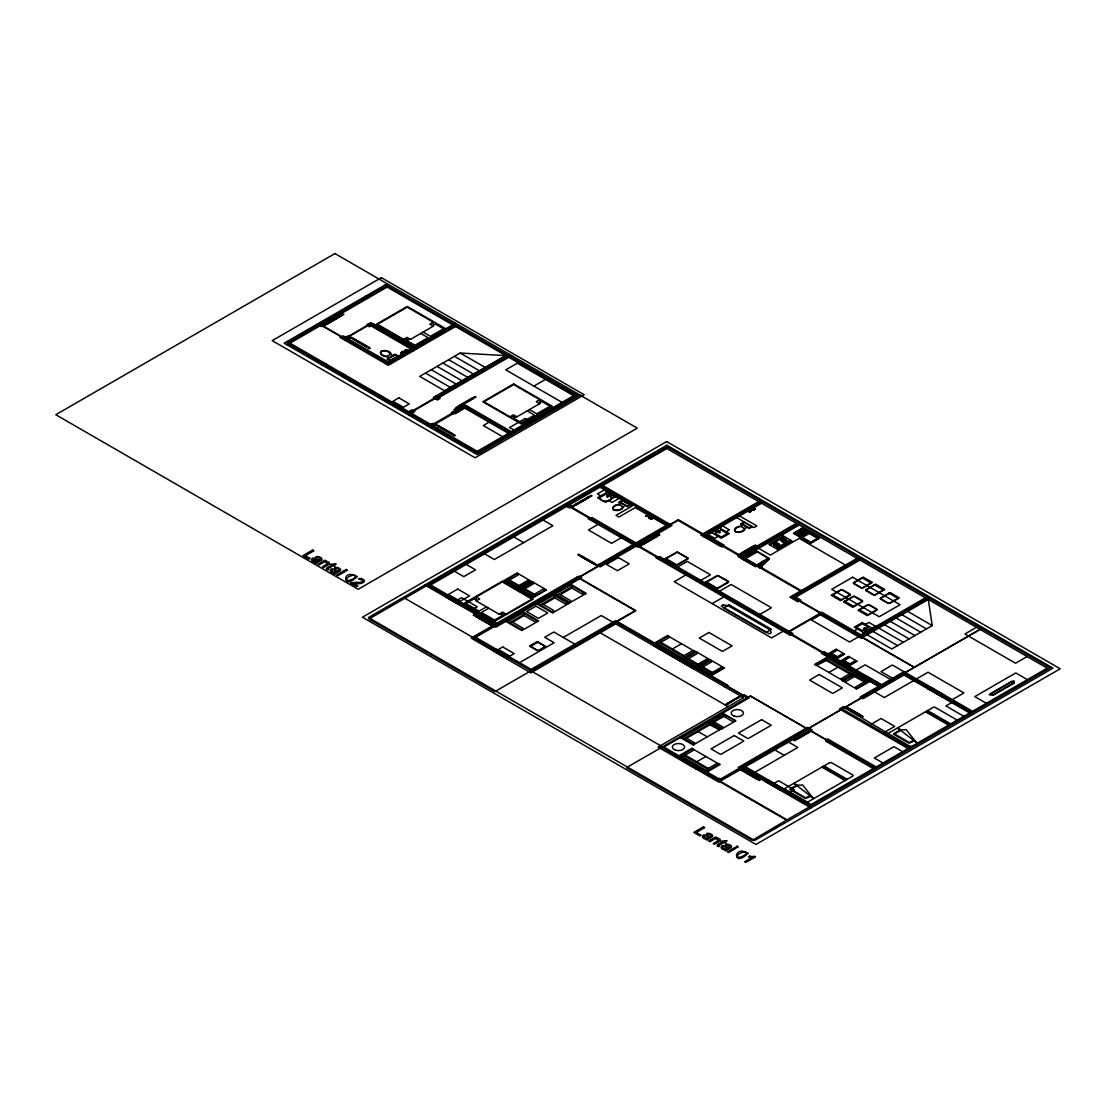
<?xml version="1.0" encoding="UTF-8"?>
<svg xmlns="http://www.w3.org/2000/svg" width="1116" height="1116" viewBox="0 0 1116 1116"><rect width="100%" height="100%" fill="white"/><g stroke="black" fill="none" stroke-linecap="round" stroke-linejoin="round"><path stroke-width="1.5" d="M783.976 539.837L785.218 540.339M718.411 532.444L720.085 532.583L719.053 531.941M865.207 628.392C862.473 626.536 871.722 632.228 865.165 628.615M776.889 544.022L777.866 544.594M783.711 541.344L785.218 540.702M607.076 496.425L610.48 495.044M346.392 578.841L347.955 577.349A23.199 13.392 0 0 1 349.587 576.372L352.879 575.172A2.372 1.367 0 0 1 355.474 576.777L353.911 578.269A23.924 13.811 0 0 1 352.279 579.246L349.141 580.418A2.455 1.423 0 0 1 346.253 578.827M737.244 855.623L738.792 854.131A23.199 13.392 0 0 1 740.424 853.154L743.716 851.954M775.425 544.51L777.029 543.966M782.665 540.325L784.032 539.753M533.085 582.189L532.248 581.785L519.149 589.36L533.322 597.534L546.491 589.75L533.448 596.572L520.823 589.276L533.085 582.189L545.766 589.485M710.083 659.835L709.246 659.444L697.054 666.489L684.429 659.193L696.621 651.87M722.429 728.664L710.167 721.396L722.791 714.101L735.862 720.866L722.666 713.138M814.499 664.522L827.653 656.933L855.791 673.185L842.692 681.025L855.651 674.148L868.276 681.444L856.084 688.767M790.016 789.082L796.433 785.259M791.411 789.082L797.033 785.72M893.609 733.742L900.012 729.92M895.004 733.742L900.612 730.38M719.764 532.597L716.36 531.328M863.798 628.224L864.579 628.824M608.15 496.69L608.471 496.494M782.609 540.855L783.474 541.148M624.932 505.269L623.37 507.082A6.752 3.892 0 0 1 614.023 510.235A2.218 1.283 0 0 1 613.214 509.761A6.752 3.892 0 0 1 618.669 504.376L621.793 503.469M746.716 527.045L745.153 528.845A6.752 3.892 0 0 1 735.807 531.997A2.218 1.283 0 0 1 734.984 531.523A6.752 3.892 0 0 1 740.438 526.138L743.577 525.231M716.416 530.909L717.435 530.909M599.794 497.583L605.946 494.123L611.763 497.359M715.133 533.225L720.95 529.988L727.102 533.448M727.088 533.755L721.299 536.977L715.161 533.532L721.215 530.03M762.925 561.362L757.638 566.384L759.382 567.249L768.617 558.963M856.516 627.011L862.333 623.788L868.485 627.234L862.403 630.721L856.516 627.304M868.485 627.527L862.445 630.721M321.631 559.841C323.71 556.996 313.959 555.196 316.177 557.651M763.804 560.818L758.029 566.356L759.522 567.109M328.202 568.574L332.833 565.854L334.953 566.007L333.754 565.31L336.195 563.901L331.717 564.138L330.796 564.668L331.661 565.17L327.644 567.486M719.053 845.356L723.684 842.636L725.791 842.789L724.605 842.106L727.046 840.697L722.554 840.92L721.633 841.45L722.498 841.952L718.481 844.268M669.307 637.417L659.849 642.9M693.608 750.231L684.22 755.658M841.073 678.779L850.532 673.311M403.992 351.498L404.913 351.498M404.843 351.889L404.048 351.875M648.759 517.029L649.679 517.029M649.665 517.392L648.842 517.419M751.138 509.859L752.045 509.859M752.031 510.207L751.207 510.249M749.031 510.584L750.357 511.574M751.459 509.315L753.509 507.989M553.187 612.642L538.554 603.854L553.703 595.107L568.337 603.561L569.383 603.226L553.466 593.893M388.173 358.878L395.036 354.944L397.324 355.99M397.324 356.325L390.321 360.329L388.145 359.296M620.329 501.823L622.616 500.777L629.55 504.767M629.48 505.143L627.262 506.148L620.329 502.158M742.112 523.585L744.4 522.539L751.333 526.529M751.333 526.864L749.045 527.91L742.21 523.976M609.336 495.239C605.639 497.583 613.87 493.914 608.122 496.592L607.606 496.215M688.112 558.823L675.808 565.924M728.65 582.231L716.346 589.332M387.168 283.729L284.203 343.184L477.271 454.644L580.236 395.204M347.257 308.783L368.113 296.744M287.091 344.844L390.056 285.403M327.49 323.696L341.008 315.995M336.725 318.604L324.909 325.426L319.985 322.51M341.301 338.162L344.202 336.488M345.486 337.227L347.857 336L369.396 348.708L370.331 348.164L363.37 344.16M345.486 340.575L351.331 337.199L363.146 344.021M373.86 324.198L369.396 326.765L366.383 325.3L370.958 322.524L416.7 348.931M353.186 339.334L354.107 338.804M321.561 364.751L324.449 363.077M325.035 364.751L326.193 364.081M366.62 347.09L367.541 346.56M342.403 374.781L343.561 374.111M403.574 339.348L407.047 337.339L410.521 339.348L433.301 326.193L433.301 322.175L407.242 307.137L377.515 324.296L403.574 339.348L410.521 339.348M433.301 322.175L429.827 324.184L433.301 326.193M342.403 376.79L345.304 375.115M408.972 339.348L406.852 340.575L414.957 345.249L428.084 337.674L420.76 333.433M433.301 325.3L435.421 324.072L443.526 328.76L430.399 336.334L423.076 332.094M350.284 381.337L353.186 379.663M403.155 351.512L401.913 351.652L403.155 351.512A5.733 3.306 0 0 0 404.215 352.251M353.758 381.337L354.916 380.668M404.299 352.21L402.709 353.019L401.788 352.363M405.317 351.512L406.81 350.647M404.592 352.377L403.56 353.172M405.708 351.735L407.2 350.87M385.425 363.635L455.495 323.18M458.397 324.854L388.326 365.309L339.975 337.325L342.975 335.86L391.214 363.635M371.14 391.367L372.298 390.698M371.14 393.376L374.027 391.702M377.919 397.282L380.821 395.622M381.393 397.282L382.551 396.612M460.183 353.047L419.714 376.413L444.545 390.753L505.911 355.627L460.183 353.047L485.265 367.443M398.775 407.312L399.933 406.642M398.775 409.321L401.662 407.647M405.819 413.394L411.985 409.823L414.873 411.497L408.707 415.068M508.784 353.939L433.301 397.519L437.584 400.002L440.123 398.259L438.965 397.589M436.189 399.193L511.672 355.613M467.869 400.63L456.053 407.452L458.132 408.651M468.092 400.505L475.053 396.487L475.974 397.017L453.961 409.46L458.076 412.027M458.941 405.917L472.473 398.217M459.555 406.266L472.989 398.51M427.874 426.131L432.896 423.299L434.738 424.359M434.277 425.698L436.37 424.499L448.186 431.32M430.762 427.791L434.333 425.726L431.446 424.066M455.189 413.701L467.688 406.475M438.225 426.633L439.146 426.103M533.88 386.108L545.473 379.426M451.659 434.389L452.58 433.859L438.937 426.214M489.115 422.183L483.312 425.531L502.619 436.677M509.998 416.812L513.472 414.803L516.945 416.812L539.726 403.657L539.726 399.64L513.667 384.601L483.939 401.76L509.998 416.812L516.945 416.812M539.726 399.64L536.252 401.648L539.726 403.657M515.411 416.812L513.276 418.04L521.395 422.713L534.522 415.138L527.184 410.897M539.726 402.764L541.846 401.537L549.965 406.224L536.838 413.799L529.5 409.558M474.384 452.97L577.349 393.53M336.655 571.504L337.088 571.266A13.657 7.882 0 0 1 334.73 570.388M405.038 598.162L427.623 585.119L496.355 624.793L473.77 637.836M568.197 507.138L571.099 505.478L569.704 504.669L599.934 487.218L632.367 505.939L616.032 515.369L618.934 517.043L635.269 507.613L666.182 525.469L635.953 542.92L592.415 517.782L589.513 519.442M571.211 506.748L591.131 495.239L592.066 495.783L584.77 499.856M571.448 506.873L569.592 507.947L566.816 506.343L430.609 584.979L496.857 623.23M575.131 504.725L588.564 496.969M575.633 505.018L589.164 497.317L588.355 496.843M584.882 499.926L573.066 506.748L570.987 505.534M606.253 491.04L617.106 497.304M616.953 497.624L605.709 491.124M445.591 596.976L448.479 595.302M446.846 597.367L458.425 604.049M447.614 597.144L449.357 596.139M589.973 517.573L588.118 518.647L633.065 544.594L596.711 565.714L584.896 558.893M590.211 517.712L592.289 517.838M622.393 500.177L619.254 501.991L627.485 506.748L630.624 504.934M620.231 502.563L618.864 502.451L620.622 502.786M457.1 600.269L461.536 597.716L477.271 606.797L472.835 609.364M458.815 603.603L460.545 602.598M598.092 524.394L588.439 529.974L611.596 543.339L621.249 537.773M459.095 604.774L461.996 603.1M476.225 596.976L502.284 581.924L532.011 599.097L505.953 614.135L499.005 614.135L476.225 600.98L476.225 596.976L479.699 598.985L476.225 600.98M508.561 580.543L518.145 575.005L517.322 573.708M518.117 586.053L527.701 580.529L529.961 580.99M486.45 606.895L479.113 611.122L465.986 603.547L474.105 598.874L476.225 600.087M648.117 515.578L645.564 516.15L647.629 516.08M646.248 516.317L648.187 515.201M646.527 516.485L647.433 515.969M488.766 608.234L481.428 612.461L494.555 620.036L502.674 615.362L500.54 614.135M647.81 516.192L645.564 515.927L646.471 515.411L648.954 516.708M476.03 616.674L476.95 616.13M580.487 556.354L581.422 555.824M649.512 516.373L648.187 517.14L649.303 517.782L650.628 517.029M523.962 589.234L533.546 583.71L532.737 582.413M648.954 517.95L649.693 518.382A5.733 3.306 0 0 1 650.754 517.643L650.154 517.294A5.733 3.306 0 0 1 648.954 517.95L649.693 518.382M650.949 518.005L650.056 518.521L652.302 518.787L650.656 517.685M651.144 518.117L650.056 518.745L652.107 518.675M651.772 517.754L652.79 518.27M650.433 518.745L652.009 517.95M650.726 518.912L652.679 517.782M651.019 519.08L652.734 518.312L650.447 517.126M480.536 619.143L473.24 615.069L474.174 614.525L494.095 626.034M499.005 614.135L502.479 612.126L505.953 614.135M533.518 594.758L543.101 589.234L545.361 589.694M489.464 624.43L490.384 623.886M593.935 564.11L594.856 563.58M474.147 638.059L578.395 577.879L635.144 610.647L530.909 670.828L404.857 598.274L368.964 618.989L494.82 691.655L530.714 670.925M639.022 545.836L652.121 538.4M651.995 538.344L658.942 534.327L659.877 534.857L640.877 545.836L638.798 544.622M639.259 545.961L637.403 547.035L636.022 546.226M642.844 543.757L656.375 536.057M643.458 544.106L656.892 536.35M509.719 622.616L524.883 613.87M540.479 604.97L555.629 596.223M557.4 595.093L572.55 586.346M512.635 622.17L524.101 615.544M543.38 604.523L554.861 597.897M560.302 594.647L571.783 588.02M522.093 629.759L523.055 628.196L511.56 621.556M537.242 621.012L534.536 621.57L523.041 614.93M569.76 602.235L570.736 600.673L559.242 594.033M584.91 593.489L582.203 594.047L570.708 587.407M552.839 612.098L553.815 610.536L542.32 603.909M567.988 603.351L565.282 603.923L553.787 597.283M505.785 621.417L521.856 630.568L538.596 620.942L522.804 611.596M585.37 593.726L570.639 585.23L555.475 593.977L570.192 602.487L586.277 593.419L570.471 584.073M568.49 603.603L552.615 612.907L536.545 603.77M493.537 651.005L496.439 649.331M657.784 556.661L655.943 557.735L790.086 635.241L792.974 633.567L660.17 556.898L658.021 556.8M494.793 651.395L506.385 658.077M495.574 651.172L497.304 650.168M657.268 558.572L660.17 556.898M664.215 559.242L677.147 551.96L688.14 558M703.694 536.684L761.6 503.26L796.35 523.32L738.443 556.745L741.331 558.418L799.251 524.994L925.387 597.813L861.12 634.934L821.711 612.182L818.809 613.856L861.12 638.268L928.289 599.487L1047.24 668.163L972.538 711.297L892.382 665.024L881.012 671.581L892.605 678.277M666.099 558.656L676.966 552.378M748.055 511.142L750.343 509.956M749.241 511.044L750.733 510.179M751.752 509.482L753.342 508.673M754.332 508.24L752.979 509.022L755.225 508.994L754.137 508.352M752.895 510.179L754.137 510.04L752.895 510.179A5.733 3.306 0 0 0 751.835 509.44M753.872 509.538L755.225 508.77M718.871 532.458L717.532 531.063L718.565 532.137M506.762 657.631L508.505 656.626M718.132 536.378L714.742 538.331L707.795 534.313M726.139 531.76L729.459 529.835L722.512 525.817M507.055 658.803L509.956 657.129M744.177 521.939L741.038 523.753L749.268 528.51L752.407 526.696M742.014 524.325L740.633 524.213L742.405 524.548M530.463 646.569L538.177 642.105M676.812 564.836L687.679 558.572M677.649 566.984L687.303 561.418L710.46 574.796L700.806 580.362M538.372 650.572L545.124 646.68M538.665 650.74L545.417 646.848M519.554 662.681L554.122 642.718L544.706 637.278L553.829 632.005L574.838 644.141M563.259 637.445L601.203 615.544L612.796 622.226M723.6 545.933L724.368 545.487L723.405 544.929M723.796 546.045L722.247 546.938L721.089 546.268M685.782 575.033L674.204 581.715L771.561 637.933L783.153 631.237M741.917 552.936L753.119 546.477M742.252 558.405L755.225 550.913M742.489 558.544L755.462 551.053M744.037 559.423L757.011 551.946M704.768 582.65L717.686 575.368L728.678 581.408M770.096 545.054L784.562 536.698M706.637 582.064L717.504 575.786M794.732 532.946L801.497 529.04M776.08 548.514L790.547 540.158M776.848 548.402L790.351 540.604M782.595 545.319L785.064 543.897M783.139 545.64L785.608 544.217M777.81 548.96L791.328 541.162M807.845 533.378L802.251 536.615L795.778 532.876M803.018 537.061L808.626 533.825M755.141 565.826L768.101 558.349M717.351 588.244L728.218 581.98M719.541 591.173L731.12 584.491L771.421 607.76L759.843 614.442M811.332 541.86L816.94 538.623M811.332 542.529L818.098 538.623M712.148 603.63L723.726 596.934M654.59 643.025L667.745 635.423M668.596 635.911L656.431 642.942L682.894 658.203L695.059 651.186M653.558 645.759L656.445 644.085M654.813 646.15L666.977 653.167M655.58 645.927L657.324 644.922M672.376 649.01L681.499 643.737M667.354 652.721L669.391 651.549M667.745 653.613L679.909 660.644M668.512 653.39L670.256 652.386M682.964 656.236L692.325 650.823L693.845 650.851M680.286 660.198L682.029 659.193M857.06 558.363L789.877 597.144L797.968 601.817L800.87 600.143L795.68 597.144L859.962 560.037M682.741 659.263L696.147 651.646L709.371 659.403M680.676 661.091L692.841 668.107M681.444 660.867L683.187 659.863M687.568 659.151L697.137 653.627L696.328 652.316M697.123 664.676L706.707 659.138L708.953 659.612M692.352 668.163L695.254 666.489M693.51 668.833L696.412 667.159M696.928 667.452L710.515 659.947L724.451 667.954L711.297 675.752M701.936 667.452L711.506 661.914L710.697 660.616M841.073 589.625L831.239 595.316L840.501 600.659L850.35 594.981M832.745 594.842L841.422 589.834M853.335 582.775L863.184 577.098L872.447 582.44L862.612 588.132M853.684 582.984L862.375 577.962M711.492 672.976L721.076 667.438L723.321 667.912M723.712 667.703L711.422 674.775L698.797 667.494L710.99 660.17M841.311 599.794L850.001 594.772M862.263 587.923L870.94 582.915M820.399 614.776L811.388 619.98L849.527 641.993L858.539 636.79M853.349 596.223L843.501 601.901L852.763 607.257L862.612 601.566M845.007 601.44L853.684 596.418M865.695 589.806L875.544 584.114L884.807 589.471L874.958 595.149M866.044 590.001L874.735 584.979M853.573 606.379L862.263 601.371M874.609 594.954L883.3 589.932M724.396 686.661L727.283 684.987L615.683 620.552L531.146 669.363L476.937 638.073M867.871 604.607L858.023 610.299L867.299 615.641L877.134 609.964M859.529 609.824L868.22 604.816M880.231 598.19L890.066 592.498L899.343 597.855L889.494 603.533M880.58 598.385L889.257 593.377M868.108 614.776L876.785 609.755M889.145 603.337L897.836 598.329M724.94 704.852L731.022 701.448M730.924 701.392L740.759 695.7L742.503 696.705M727.353 703.568L738.625 697.151M725.707 705.298L743.661 694.71L744.818 695.38M854.159 630.917L857.493 629.005M865.5 624.374L868.876 622.421L875.837 626.439M742.154 696.914L745.056 695.24L749.352 697.723L663.867 747.064L718.648 778.703M863.812 628.475L864.76 628.294M865.067 628.629L865.988 629.759L864.37 628.671M862.501 633.721L873.856 627.304L862.626 633.79M828.184 653.809L836.219 649.233L844.589 654.046L836.693 658.719M711.771 722.317L724.396 715.021M683.927 738.653L710.376 723.391M831.071 653.739L836.819 650.419L836.33 649.638M714.198 721.94L723.754 716.43M686.563 738.248L709.678 724.912M815.336 665.01L827.5 657.994L853.949 673.269L841.785 680.286M827.43 659.961L816.605 665.373M836.805 657.045L842.552 653.725L843.905 654.018M694.013 744.484L720.476 729.222M722.066 728.26L722.889 726.962L713.305 721.438M734.705 720.978L732.445 721.438L722.861 715.914M735.109 721.187L721.773 728.929L708.493 721.313M840.599 660.979L848.634 656.403L857.004 661.216L849.109 665.889M678.96 755.783L692.115 748.18M843.487 660.909L849.234 657.589L848.746 656.808M692.966 748.669L680.802 755.699L707.237 770.975L719.415 763.944M828.881 672.46L838.004 667.201M849.22 664.215L854.968 660.895L856.321 661.174M682.546 761.196L685.433 759.522M684.568 761.363L686.298 760.359M696.747 761.768L705.87 756.495M928.289 599.487L932.237 625.588L891.768 648.954L867.202 634.767M856.139 670.046L865.151 664.843L890.512 679.477M842.636 680.774L855.791 673.185M695.77 767.822L697.5 766.818M855.595 675.961L846.012 681.485L843.752 681.025M696.049 768.994L698.951 767.32M863.728 677.761L866.616 676.087M707.321 768.994L716.681 763.595L718.202 763.623M867.299 676.812L878.878 683.508M865.165 678.263L866.909 677.259M707.098 772.035L720.252 764.432M865.151 681.485L855.567 687.01L856.377 688.307M869.964 681.36L856.572 688.99L843.347 681.234M876.367 684.722L878.111 683.731M976.486 627.318L964.908 634L1015.546 663.239L1027.125 656.557M877.232 685.559L880.133 683.885M903.974 671.706L881.5 684.68L824.347 651.688L821.446 653.362L878.599 686.354L860.757 696.649L863.658 698.323L903.974 675.054L969.637 712.971L910.921 746.869L842.998 706.902L839.455 708.953L908.019 748.543L876.172 766.929L827.598 738.89L826.049 739.782M843.403 707.139L844.561 706.47L856.53 713.612M861.161 696.886L860.004 697.556L862.515 698.783L863.477 698.225M842.454 708.939L903.653 673.618L971.98 713.068L910.795 748.39L842.273 709.051L807.719 728.999L876.046 768.45L910.6 748.501M845.719 708.479L847.462 707.474L863.282 716.612L862.515 717.058L856.725 713.724M810.997 729.306L718.648 782.037L658.077 747.064L743.549 697.723L615.683 623.9L530.798 672.906L471.147 638.073L578.646 576.149L579.567 576.679M810.411 730.743L793.811 740.327L794.592 740.773L800.381 737.439M807.496 732.626L796.224 739.057L796.908 739.448M810.607 730.854L812.155 729.976L807.607 727.339L738.164 767.571L752.993 775.857M796.726 739.336L807.998 732.919L807.328 732.528M849.778 708.813L848.997 709.26L860.366 715.621M743.033 771.17L743.967 770.64M754.946 772.23L797.87 747.455L788.217 741.875M913.613 680.62L884.346 697.528L874.693 691.948M916.487 678.933L928.066 672.25L963.917 692.938L952.325 699.634M860.199 715.719L860.966 715.272L849.597 708.911M756.467 778.926L757.401 778.396L743.758 770.765M826.245 739.894L825.477 740.327L826.44 740.885M828.756 739.559L825.854 741.219L873.27 768.603L810.969 804.58L745.293 766.664M766.301 782.135L769.203 780.461M927.87 688.851L930.772 687.177M767.557 782.525L779.135 789.207M931.442 687.902L943.02 694.598M768.324 782.302L770.068 781.298M929.321 689.353L931.065 688.349M871.443 724.075L881.096 718.509L894.739 726.39L885.1 731.957M774.141 783.32L778.591 780.754L794.313 789.835L789.877 792.402M779.526 788.761L781.27 787.757M940.523 695.826L942.253 694.822M779.819 789.933L782.707 788.259M941.388 696.649L944.275 694.989M708.758 837.474L709.19 837.223A13.657 7.882 0 0 1 706.833 836.344M951.683 702.606L945.894 705.94L963.847 716.305M810.202 795.834L805.515 797.759L791.439 789.584M810.802 796.294L805.515 798.568L790.058 789.584M913.795 740.494L909.094 742.419L895.004 734.202M727.939 848.048L727.493 848.3A4.311 2.483 0 0 1 726.139 848.885C721.787 850.113 721.578 845.007 725.553 847.183A13.657 7.882 0 0 0 727.911 848.062M914.395 740.94L909.094 743.228L893.609 734.202M749.547 856.181L748.404 856.837A10.407 5.998 0 0 0 752.198 857.381L744.651 861.747L745.837 862.431L755.518 856.837L754.751 856.39M719.555 729.738L708.702 724.354M319.413 559.827L319.371 559.855A17.368 10.03 0 0 1 316.791 558.907L316.219 558.684A8.049 4.645 0 0 0 315.451 558.391C310.234 556.27 310.304 562.771 315.8 562.032A3.613 2.079 0 0 0 315.172 562.659L316.414 563.371A3.655 2.106 0 0 1 317.07 562.631A15.164 8.747 0 0 1 317.781 562.171L320.906 560.344A7.268 4.199 0 0 0 321.645 559.855M338.078 570.695L338.022 570.722A17.368 10.03 0 0 1 335.525 569.718L335.037 569.537A8.049 4.645 0 0 0 334.2 569.202C329.067 567.109 328.955 573.582 334.549 572.843A3.613 2.079 0 0 0 333.907 573.471L335.149 574.196A3.655 2.106 0 0 1 335.804 573.457A15.164 8.747 0 0 1 336.516 572.996L339.655 571.155A7.268 4.199 0 0 0 340.38 570.667C342.654 568.016 332.986 565.979 334.912 568.476M710.181 836.651L710.125 836.693A17.368 10.03 0 0 1 707.628 835.689M728.971 847.449L728.943 847.462A17.368 10.03 0 0 1 726.363 846.5M777.517 545.292L776.624 545.459M530.365 580.78L517.14 573.038L503.748 580.655L517.922 588.843L531.09 581.227L530.337 580.794L518.047 587.867L505.422 580.571L517.615 573.261M780.795 540.521L781.898 540.521M785.985 540.521L787.087 540.521M773.555 544.692L774.657 544.692M778.745 544.692L779.847 544.692M844.38 653.906L836.777 658.133L829.188 653.767L836.554 649.4M856.795 661.077L849.192 665.303L841.603 660.923L848.927 656.543M706.498 838.8C701.573 839.832 700.722 833.289 706.288 835.173A8.049 4.645 0 0 1 707.056 835.466L707.6 835.703M356.409 582.343L350.368 582.984L356.743 586.667L357.887 585.998L353.158 583.277A6.612 3.822 0 0 1 354.958 583.208C358.71 585.063 369.828 581.743 361.458 578.576C351.442 578.227 369.703 580.404 360.036 582.426A25.25 14.578 0 0 1 356.409 582.329M866.616 629.926L865.988 629.787M607.829 496.062C605.779 495.546 608.011 497.903 607.09 496.69M537.689 621.249L522.958 612.768L507.808 621.514L522.553 630.094M389.568 357.622L386.429 356.715A6.752 3.892 0 0 1 380.975 351.331A2.218 1.283 0 0 1 381.798 350.856A6.752 3.892 0 0 1 391.144 354.009L392.706 355.809M759.382 567.235L760.094 567.472M569.188 602.975L570.192 602.487M334.702 570.402C331.466 568.044 330.252 572.843 335.274 572.09A4.311 2.483 0 0 0 336.614 571.49M706.819 836.372C703.373 834.015 702.536 838.897 707.391 838.046A4.311 2.483 0 0 0 708.73 837.46M726.335 846.528L725.791 846.291A8.049 4.645 0 0 0 725.037 845.984C720.029 843.919 719.667 850.28 725.386 849.625A3.613 2.079 0 0 0 724.758 850.266L726 850.978A3.655 2.106 0 0 1 726.642 850.239A15.164 8.747 0 0 1 727.353 849.778L730.492 847.951A7.268 4.199 0 0 0 731.231 847.462C733.519 844.728 723.614 842.775 725.763 845.258A3.041 1.758 0 0 1 729.892 846.542A2.065 1.2 0 0 1 729.139 847.309M717.002 531.425L718.453 532.137M384.267 285.403L577.349 396.877M573.624 395.678L517.308 363.174L505.729 369.856L562.045 402.36M802.655 529.04L818.098 537.954M816.94 537.954L801.958 529.305L795.206 533.211L810.174 541.86M800.702 530.03L807.175 533.769M800.507 530.142L806.98 533.88M799.684 530.616L806.352 534.243M799.098 530.951L805.571 534.69M798.903 531.063L805.375 534.801M798.289 531.425L804.762 535.164M798.093 531.537L804.566 535.275M445.842 328.76L407.242 306.468L376.357 324.296L414.957 346.588M797.522 531.872L803.994 535.61M797.326 531.983L803.799 535.722M796.74 532.318L803.213 536.057M796.545 532.43L803.018 536.168M753.942 508.464L754.848 508.994M795.973 532.764L802.446 536.503M752.602 508.031L754.555 509.161M753.37 508.798L754.263 509.328M794.732 533.601L810.174 542.529M751.291 509.217L752.616 509.97L751.487 510.626L750.161 509.859M845.482 565.059L799.251 538.358L770.291 555.084L758.713 548.388M749.645 510.947L750.747 511.574L748.683 511.505M748.125 510.612L750.064 511.742M748.404 511.002L749.785 511.909M862.026 577.767L871.289 583.11M874.386 584.784L883.649 590.141M888.908 593.168L898.185 598.525M366.369 295.74L369.27 297.414M366.369 297.749L367.527 298.418M1027.362 679.644L1015.783 672.948L974.784 696.621L986.377 703.303M739.601 515.955L756.871 525.943L753.984 527.603L736.7 517.629M853.684 583.25L861.803 587.923M866.044 590.266L874.149 594.954M880.58 598.65L888.685 603.337M865.695 590.476L873.8 595.149M880.231 598.86L888.336 603.533M853.335 583.445L861.454 588.132M454.435 356.367L479.448 370.777M448.646 359.701L473.63 374.111M854.507 596.223L862.612 600.896M869.029 604.607L877.134 609.294M854.159 596.418L862.263 601.106M868.68 604.816L876.785 609.489M842.245 589.625L850.35 594.312M841.896 589.834L850.001 594.507M349.001 307.779L350.159 308.448M442.871 363.035L467.813 377.431M890.359 621.389L914.939 635.576M345.528 307.779L348.415 309.453M720.587 526.933L709.734 533.211M368.071 324.198L413.799 350.605M752.937 546.38L753.705 546.826M367.666 324.435L370.554 326.095M719.96 528.189L729.32 533.587L721.313 538.219L711.952 532.806M844.659 601.231L853.921 606.588M859.18 609.629L868.457 614.972M437.081 366.383L461.996 380.765M884.57 624.737L909.149 638.924M832.397 594.647L841.659 599.99M407.354 350.187L405.303 350.117L406.391 350.745M408.051 350.577L406.266 349.782M769.119 558.949L755.462 550.523L769.594 558.67L755.685 566.705L741.554 558.544L756.16 566.44M529.751 421.011L525.301 418.444L509.58 427.526L514.016 430.092M405.973 349.95L407.926 351.08M405.694 350.117L407.075 351.135M755.853 552.601L744.498 558.349L745.195 558.753M405.875 351.833L404.55 351.066L403.434 351.707L404.759 352.475M340.199 315.535L341.133 316.065M402.876 352.782L400.825 352.698L402.109 353.228M401.495 352.53L403.448 353.66M431.292 369.731L456.179 384.099M878.78 628.071L903.346 642.272M873.898 627.555L863.045 633.818M336.614 318.534L343.909 314.461L342.975 313.917L321.436 326.625L317.097 324.184M741.749 552.839L742.517 553.285M472.263 398.091L473.198 398.621M398.398 356.157L395.259 354.344L387.015 359.101L390.154 360.914M706.595 535.024L723.573 544.831L720.685 546.505L700.792 535.024L758.713 501.586L666.88 448.562L602.835 485.544L671.971 525.469L600.185 566.914L598.329 565.854M394.283 354.902L394.869 354.344L393.878 355.139M425.503 373.065L450.362 387.419M741.163 555.182L739.434 554.178L755.253 545.04L756.034 545.487L737.69 555.852L738.848 556.521M872.991 631.419L897.557 645.606M326.765 323.291L327.685 323.821M353.898 338.929L367.429 346.63M353.395 339.222L366.829 346.978M514.197 433.329L464.8 404.801L451.422 412.599L453.277 413.659M346.351 336.739L349.252 338.399M461.898 406.475L511.309 435.003M458.829 405.847L459.764 406.377M649.331 516.485L647.531 515.355M435.728 396.124L438.616 397.798M605.681 494.165C620.719 497.401 602.459 505.464 599.836 497.917M600.757 495.895L597.381 493.942L604.328 489.924L619.045 498.42L612.084 502.437L608.764 500.512M930.479 687.344L943.997 695.156M452.747 411.762L455.649 413.422L453.501 413.534M928.163 688.684L941.681 696.482M656.166 535.931L657.101 536.461M677.538 552.378L687.679 558.237M718.076 575.786L728.218 581.645M448.409 431.446L455.356 435.463L454.435 435.993L434.515 424.499M574.921 504.599L575.842 505.143M642.732 543.687L643.667 544.217M831.601 653.432L837.349 656.738M844.017 660.602L849.764 663.908M830.151 653.209L837.725 657.575M842.566 660.379L850.141 664.745M665.666 558.405L677.245 565.087M706.205 581.813L717.797 588.495M927.591 710.585L950.762 723.949M287.091 341.51L480.173 452.97M638.854 544.594L640.933 545.794M926.894 710.99L950.065 724.354M866.323 676.254L879.84 684.052M926.196 711.38L949.367 724.758M323.291 363.746L344.147 375.785M352.028 380.333L372.87 392.372M379.663 396.278L400.505 408.316M925.513 711.785L948.67 725.163M864.007 677.593L877.525 685.391M825.756 658.998L852.206 674.273M854.061 675.082L866.686 682.364M854.703 676.477L864.258 681.988M826.454 660.519L849.555 673.869M815.657 664.829L842.106 680.104M543.255 520.154L552.908 525.72L494.374 559.521L484.721 553.941M598.678 564.445L601.58 566.119M598.567 565.714L578.646 554.206L577.711 554.75L584.658 558.753M581.213 555.935L594.647 563.692M580.613 556.284L594.144 563.985M902.607 751.668L893.958 746.674L874.344 758.001L882.993 762.995M513.988 537.047L523.641 542.613M579.804 576.54L581.659 577.614L495.713 627.234L493.858 626.16M577.363 576.749L580.264 578.423M668.275 636.106L694.738 651.367M660.825 642.342L683.927 655.678M688.446 658.635L698.016 664.16M702.829 666.936L712.385 672.46M658.175 641.937L684.638 657.198M686.033 658.273L698.658 665.555M700.402 666.559L713.026 673.855M750.384 696.119L807.328 728.999L718.537 780.265L661.593 747.385L750.384 695.896L807.524 728.888L880.873 686.535L635.52 544.887L578.772 577.656L635.911 610.647L616.227 622.017L747.288 697.681M808.682 730.631L810.411 731.636L800.284 737.383M656.166 644.253L696.119 667.326M727.06 685.126L728.218 685.782L725.707 687.01L724.744 686.452M747.106 697.793L616.032 622.128L531.286 671.051L662.36 746.716M653.85 645.592L693.803 668.665M738.443 697.04L739.224 697.486M727.255 703.512L728.023 703.959M524.855 588.732L534.411 594.242M509.454 580.027L519.01 585.537M600.241 632.814L728.106 706.637M507.027 579.65L519.651 586.946M522.428 588.355L535.052 595.637M824.013 765.925L847.17 779.303M823.315 766.329L846.472 779.693M822.618 766.72L845.775 780.098M821.92 767.124L845.091 780.503M466.223 564.417L475.569 569.816L463.768 576.623L454.421 571.239M774.56 749.757L784.213 755.337M720.797 729.404L708.632 722.373L682.169 737.648L694.333 744.665M698.128 731.58L707.251 736.853M545.417 646.29L537.215 641.547L529.5 646.011L537.703 650.74M537.898 642.272L545.124 646.457M448.2 595.47L461.703 603.268M768.91 780.628L782.428 788.426M445.884 596.809L459.387 604.607M494.207 624.765L497.108 626.425M766.594 781.967L780.112 789.765M424.819 584.979L493.956 624.904M739.448 766.692L810.969 807.914M530.756 646.401L537.996 650.572M476.741 616.255L490.175 624.011M753.23 775.983L760.177 780L759.257 780.53L740.257 769.566M476.141 616.604L489.673 624.304M480.424 619.213L492.24 626.034M685.601 737.69L695.045 743.172M743.242 771.058L756.676 778.815M680.341 737.564L693.482 745.153M692.645 748.85L719.095 764.139M685.196 755.086L708.283 768.436M682.546 754.681L708.995 769.956M475.332 636.859L477.188 637.933L475.793 638.729L473.017 637.124M474.174 636.455L475.095 636.999M496.146 649.498L509.663 657.296M722.192 780L719.639 778.257L718.244 779.066L721.034 780.67M473.365 636.79L476.253 638.464M685.14 759.689L698.658 767.487M493.83 650.837L507.348 658.635M682.825 761.028L696.342 768.826M901.937 614.707L926.489 628.908M896.148 618.041L920.7 632.242M907.727 611.359L932.237 625.588M719.15 845.844C720.922 846.835 716.388 847.086 717.253 845.133A8.342 4.813 0 0 1 718.509 844.296M328.313 569.062C330.043 570.304 325.467 570.123 326.416 568.351A8.342 4.813 0 0 1 327.672 567.514M707.028 834.433C704.907 831.783 714.589 834.112 712.51 836.595A7.268 4.199 0 0 1 711.743 837.126L708.618 838.967A15.164 8.747 0 0 0 707.907 839.413A3.655 2.106 0 0 0 707.265 840.167L706.023 839.441A3.613 2.079 0 0 1 706.651 838.813M917.366 743.228L897.473 727.967A6.654 3.836 0 0 0 906.108 729.501L916.222 742.349M813.787 798.568L793.881 783.32A6.654 3.836 0 0 0 802.53 784.841L812.629 797.689M956.161 720.838A1.632 0.949 0 0 0 956.161 719.499L935.32 707.46A1.632 0.949 0 0 0 933.004 707.46L888.992 732.877A1.632 0.949 0 0 0 888.992 734.202M912.149 746.241A1.632 0.949 0 0 1 909.833 746.241M753.635 509.747A5.733 3.306 0 0 1 752.351 509.133M402.416 351.945A5.733 3.306 0 0 1 403.699 352.558M761.893 566.607A2.734 1.576 0 0 1 760.317 568.17M761.74 566.761A2.567 1.479 0 0 1 760.47 568.03M316.079 557.526A3.041 1.758 0 0 1 320.32 558.949A2.065 1.2 0 0 1 319.553 559.702M329.011 564.278A7.463 4.311 0 0 1 328.216 564.794L323.556 567.5L322.371 566.816L327.616 563.58L325.258 561.962A1.702 0.976 0 0 0 324.714 561.99L323.682 562.297A6.863 3.962 0 0 0 322.887 562.701L319.064 564.905L317.879 564.222L324.868 560.176L325.928 560.804L325.175 561.348A3.585 2.065 0 0 1 327.951 561.794A3.418 1.981 0 0 1 329.22 564.333M334.828 568.351A3.041 1.758 0 0 1 339.055 569.76M339.097 569.774A2.065 1.2 0 0 1 338.301 570.513M706.93 834.308A3.041 1.758 0 0 1 711.157 835.731M711.199 835.745A2.065 1.2 0 0 1 710.404 836.484M719.848 841.059A7.463 4.311 0 0 1 719.067 841.576L714.407 844.282L713.222 843.598L718.467 840.362L716.221 838.758A1.702 0.976 0 0 0 715.565 838.786L714.533 839.079A6.863 3.962 0 0 0 713.724 839.483L709.902 841.687L708.716 841.004L715.705 836.972L716.779 837.586L716.026 838.13A3.585 2.065 0 0 1 718.802 838.576A3.418 1.981 0 0 1 720.057 841.115M737.104 855.609A2.455 1.423 0 0 0 740.02 857.283L743.13 856.028A23.924 13.811 0 0 0 744.763 855.051L746.311 853.559A2.372 1.367 0 0 0 743.702 851.871M754.779 856.446A8.426 4.869 0 0 1 749.603 856.098M312.689 559.869L316.539 561.264A4.311 2.483 0 0 0 317.879 560.678L318.353 560.441A13.657 7.882 0 0 1 315.995 559.562L312.689 559.869M357.064 576.526C342.668 591.829 341.189 567.514 357.064 576.526M747.915 853.308C732.542 868.764 733.031 843.905 747.915 853.377M716.193 531.021L717.281 530.672L716.207 530.965M1014.165 681.346L1013.691 682.769L992.543 694.989L989.167 694.738L1013.258 680.83L1014.165 681.346M769.091 558.711L759.591 568.211L769.091 558.711M786.473 820.162L752.31 840.32L626.453 767.655L661.007 747.72L786.473 820.162M334.926 253.569L55.8 414.72L358.166 589.29L637.292 428.139L334.926 253.569M381.351 277.633L272.206 340.645L475.123 457.783L584.268 394.771L381.351 277.633M319.72 324.449L287.286 343.17L408.512 413.157L508.324 355.544L455.621 325.119L388.256 364.011L319.72 324.449M387.085 285.556L320.111 324.226L344.788 338.469L370.456 323.654L413.924 348.736L455.23 324.896L387.085 285.556M370.484 324.114L345.207 338.706L388.256 363.565L413.534 348.959L370.484 324.114M390.349 354.456L387.21 356.269A6.291 3.627 0 0 1 381.267 351.763A2.218 1.283 0 0 1 382.551 351.024A6.291 3.627 0 0 1 390.349 354.456M402.165 352.14L400.825 352.921L403.071 352.67L402.165 352.14M406.656 349.559L405.303 350.34L407.549 350.075L406.656 349.559M398.858 397.868L392.999 401.258L403.42 407.27L409.279 403.894L398.858 397.868M508.91 355.865L409.098 413.492L430.33 425.754L464.688 405.917L511.798 433.106L577.251 395.315L508.91 355.865M464.884 406.921L431.292 426.312L477.425 452.943L511.016 433.552L464.884 406.921M513.667 383.932L482.782 401.76L521.395 424.052L552.28 406.224L513.667 383.932M312.633 550.048L302.98 555.615L309.006 559.102L310.15 558.446L305.393 555.698L313.903 550.788L312.633 550.048M343.616 571.001L336.627 575.047L337.813 575.73L344.802 571.685L343.616 571.001M346.267 569.467L344.914 570.262L346.099 570.946L347.453 570.15L346.267 569.467M666.643 441.573L362.407 617.218L755.964 844.435L1060.2 668.791L666.643 441.573M666.88 445.228L368.447 617.525L754.597 840.46L1053.03 668.163L666.88 445.228M566.426 504.99L428.209 584.784L496.927 624.458L635.144 544.664L566.426 504.99M600.003 485.6L567.193 504.544L635.911 544.217L668.735 525.273L600.003 485.6M667.187 446.819L600.589 485.265L669.307 524.938L678.375 519.707L703.861 534.411L761.391 501.196L667.187 446.819M606.937 492.323L597.576 497.736L605.583 502.353L614.944 496.955L606.937 492.323M457.713 589.067L448.367 594.451L460.183 601.273L469.515 595.874L457.713 589.067M502.284 581.255L463.67 603.547L494.555 621.375L533.169 599.097L502.284 581.255M677.998 520.377L636.301 544.441L787.826 631.935L820.26 613.2L792.081 596.934L801.344 591.592L677.998 520.377M618.376 557.582L606.532 564.417L617.413 570.708L629.257 563.859L618.376 557.582M535.959 606.155L526.612 611.554L538.414 618.376L547.761 612.977L535.959 606.155M502.702 646.973L498.364 649.47L509.831 656.096L514.169 653.585L502.702 646.973M762.158 501.642L704.628 534.857L741.694 556.256L799.223 523.041L762.158 501.642M721.006 526.961L709.762 533.448L721.131 527.031M749.84 510.835L748.487 511.616L750.747 511.351L749.84 510.835M799.6 523.264L742.084 556.479L802.111 591.145L859.641 557.93L799.6 523.264M783.404 536.029L768.938 544.399L777.615 549.407L792.095 541.051L783.404 536.029M802.069 528.259L793.392 533.267L810.76 543.297L819.451 538.289L802.069 528.259M723.028 605.025L721.229 606.058L769.412 633.874L771.212 632.842L770.277 629.982L727.967 605.57L723.028 605.025M729.139 604.886L723.587 608.094L765.897 632.521L771.449 629.312L729.139 604.886M708.925 632.479L699.272 638.059L722.443 651.437L732.096 645.857L708.925 632.479M860.408 558.377L793.434 597.046L861.189 636.162L928.163 597.492L860.408 558.377M852.624 577.251L831.713 589.318L879.213 616.757L900.068 604.719L852.624 577.251M820.846 613.535L788.412 632.27L881.64 686.089L914.074 667.368L820.846 613.535M862.319 622.533L854.298 627.164L863.658 632.563L871.68 627.945L862.319 622.533M928.359 597.604L860.994 636.497L914.269 667.256L981.634 628.364L928.359 597.604M819.242 674.51L809.588 680.076L832.745 693.455L842.399 687.875L819.242 674.51M734.202 735.514L711.031 748.878L720.685 754.458L743.856 741.08L734.202 735.514M761.6 719.694L738.429 733.059L748.083 738.639L771.254 725.26L761.6 719.694M981.829 628.475L904.42 673.171L972.761 712.622L1050.17 667.926L981.829 628.475M807.719 729.222L742.851 766.664L810.997 806.017L875.851 768.561L807.719 729.222M742.851 767.111L719.304 780.712L787.059 819.828L810.607 806.24L742.851 767.111M703.471 826.83L693.831 832.397L699.858 835.884L700.987 835.228L696.245 832.48L704.754 827.57L703.471 826.83M829.411 762.8L785.399 788.217A1.632 0.949 0 0 0 785.399 789.556L806.254 801.581A1.632 0.949 0 0 0 808.57 801.581L852.582 776.178A1.632 0.949 0 0 0 852.582 774.839L831.727 762.8A1.632 0.949 0 0 0 829.411 762.8M1011.501 681.513L990.352 693.72L993.128 695.324L1014.277 683.118L1011.501 681.513M734.454 847.783L727.465 851.829L728.65 852.512L735.639 848.467L734.454 847.783M737.118 846.249L735.751 847.044L736.937 847.728L738.304 846.932L737.118 846.249M744.372 528.398L741.233 526.585A6.291 3.627 0 0 0 735.277 531.09A2.218 1.283 0 0 0 736.574 531.83A6.291 3.627 0 0 0 744.372 528.398M622.589 506.636L619.45 504.823A6.291 3.627 0 0 0 613.493 509.328A2.218 1.283 0 0 0 614.79 510.068A6.291 3.627 0 0 0 622.589 506.636M675.417 750.133A6.124 3.543 0 0 0 684.61 747.064A6.124 3.543 0 0 0 675.417 743.995A6.124 3.543 0 0 0 675.417 750.133M734.258 716.151A6.124 3.543 0 0 0 743.451 713.096A6.124 3.543 0 0 0 734.258 710.027A6.124 3.543 0 0 0 734.258 716.151M775.55 545.766A2.19 1.256 0 0 0 778.884 544.734A2.19 1.256 0 0 0 775.662 543.59A2.19 1.256 0 0 0 775.55 545.766M775.271 546.045A2.734 1.576 0 0 0 779.428 544.748A2.734 1.576 0 0 0 775.411 543.311A2.734 1.576 0 0 0 775.271 546.045M782.497 541.86A2.734 1.576 0 0 0 786.668 540.562A2.734 1.576 0 0 0 782.651 539.126A2.734 1.576 0 0 0 782.497 541.86M782.79 541.595A2.19 1.256 0 0 0 786.124 540.562A2.19 1.256 0 0 0 782.902 539.405A2.19 1.256 0 0 0 782.79 541.595"/></g></svg>
